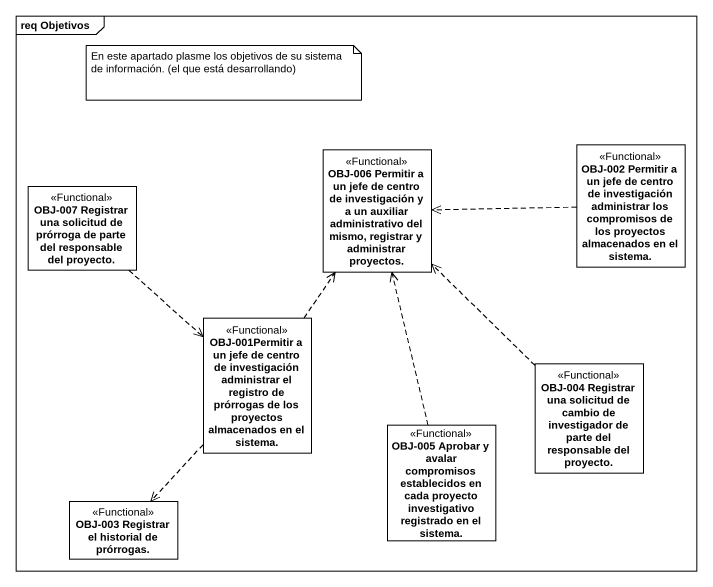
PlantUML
@startuml
mainframe req Objetivos
hide circle
hide empty members
class "OBJ-006 Permitir a un jefe de centro de investigación y a un auxiliar administrativo del mismo, registrar y administrar proyectos." as OBJ_006_Permitir_a_un_jefe <<Functional>>
class "OBJ-002 Permitir a un jefe de centro de investigación administrar los compromisos de los proyectos almacenados en el sistema." as OBJ_002_Permitir_a_un_jefe <<Functional>>
class "OBJ-007 Registrar una solicitud de prórroga de parte del responsable del proyecto." as OBJ_007_Registrar_una <<Functional>>
class "OBJ-001Permitir a un jefe de centro de investigación administrar el registro de prórrogas de los proyectos almacenados en el sistema." as OBJ_001Permitir_a_un_jefe <<Functional>>
class "OBJ-004 Registrar una solicitud de cambio de investigador de parte del responsable del proyecto." as OBJ_004_Registrar_una <<Functional>>
class "OBJ-005 Aprobar y avalar compromisos establecidos en cada proyecto investigativo registrado en el sistema." as OBJ_005_Aprobar_y_avalar <<Functional>>
class "OBJ-003 Registrar el historial de prórrogas." as OBJ_003_Registrar_el <<Functional>>
OBJ_002_Permitir_a_un_jefe .left.> OBJ_006_Permitir_a_un_jefe
OBJ_007_Registrar_una ..> OBJ_001Permitir_a_un_jefe
OBJ_001Permitir_a_un_jefe .up.> OBJ_006_Permitir_a_un_jefe
OBJ_001Permitir_a_un_jefe ..> OBJ_003_Registrar_el
OBJ_004_Registrar_una .up.> OBJ_006_Permitir_a_un_jefe
OBJ_005_Aprobar_y_avalar .up.> OBJ_006_Permitir_a_un_jefe
note as N1
  En este apartado plasme los objetivos de su sistema de información. (el que está desarrollando)
end note
@enduml
